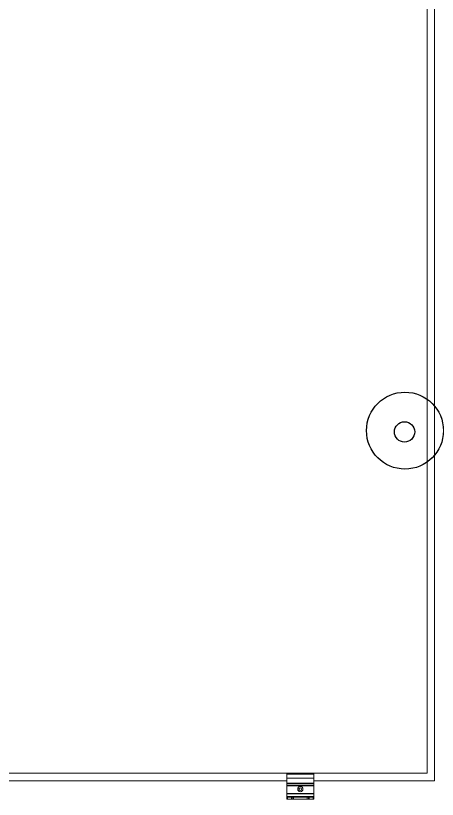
# Model space of a CAD drawing. Header units: feet. Extents: x -17 to 646, y -41 to 598.
# Drawn here: x 328.437 to 331.011, y 552.705 to 557.49 of the extents above; entities that cross this region are included whole.
import ezdxf

# ---------------------------------------------------------------- set-up
doc = ezdxf.new("R2010")
doc.units = ezdxf.units.FT
doc.header["$MEASUREMENT"] = 0
doc.layers.add('E-ANNO-NOTE', color=3, linetype='Continuous')

msp = doc.modelspace()

# ---------------------------------------------------------------- linework, layer by layer
at = {"color": 7, "linetype": 'Continuous', "lineweight": 15}
for p, q in [((330.99499, 560.60732), (330.99499, 552.81743)), ((330.94906, 552.86336), (330.94906, 560.56139)), ((327.10413, 552.86336), (330.94906, 552.86336)), ((330.09198, 552.84195), (330.09149, 552.84195)), ((330.09149, 552.84195), (330.09149, 552.73256)), ((330.09198, 552.85957), (330.25766, 552.85957)), ((330.09198, 552.85957), (330.09198, 552.80064)), ((330.09198, 552.85944), (330.25766, 552.85944)), ((330.09198, 552.85805), (330.25766, 552.85805)), ((330.09198, 552.83344), (330.25766, 552.83344)), ((330.25766, 552.85957), (330.25766, 552.80064)), ((330.25815, 552.84195), (330.25766, 552.84195)), ((330.25815, 552.84195), (330.25815, 552.73256)), ((330.09149, 552.81743), (327.96169, 552.81743)), ((330.25815, 552.79109), (330.09149, 552.79109)), ((330.25815, 552.78674), (330.09149, 552.78674)), ((330.09198, 552.80392), (330.25766, 552.80392)), ((330.09198, 552.80064), (330.25766, 552.80064)), ((330.99499, 552.81743), (330.25815, 552.81743)), ((330.09198, 552.73256), (330.09149, 552.73256)), ((330.09198, 552.74067), (330.25766, 552.74067)), ((330.09198, 552.74067), (330.09198, 552.71698)), ((330.25766, 552.7383), (330.09198, 552.7383)), ((330.25766, 552.74067), (330.25766, 552.71698)), ((330.25815, 552.73256), (330.25766, 552.73256)), ((330.25766, 552.72223), (330.09198, 552.72223)), ((330.25766, 552.71698), (330.09198, 552.71698)), ((330.0928, 552.70461), (330.0928, 552.71698)), ((330.0928, 552.70461), (330.25684, 552.70461)), ((330.12505, 552.70461), (330.12505, 552.71698)), ((330.22459, 552.70461), (330.22459, 552.71698)), ((330.25684, 552.71698), (330.25684, 552.70461))]:
    msp.add_line(p, q, dxfattribs=at)
at = {"color": 8, "linetype": 'Continuous', "lineweight": 15}
for p, q in [((330.09198, 552.81816), (330.09149, 552.81816)), ((330.25815, 552.81816), (330.25766, 552.81816)), ((330.09599, 552.70461), (330.09599, 552.71698)), ((330.12079, 552.70461), (330.12079, 552.71698)), ((330.1325, 552.70461), (330.1325, 552.71698)), ((330.21714, 552.70461), (330.21714, 552.71698)), ((330.22885, 552.70461), (330.22885, 552.71698)), ((330.25366, 552.70461), (330.25366, 552.71698))]:
    msp.add_line(p, q, dxfattribs=at)
at = {"color": 7, "linetype": 'Continuous', "lineweight": 15}
for radius in [0.01619, 0.01614, 0.0082]:
    msp.add_circle((330.17482, 552.76701), radius, dxfattribs=at)
at = {"layer": 'E-ANNO-NOTE'}
for centre, radius in [((330.81382, 554.95597), 0.23477), ((330.81122, 554.94816), 0.06219)]:
    msp.add_circle(centre, radius, dxfattribs=at)

doc.saveas('drawing.dxf')
